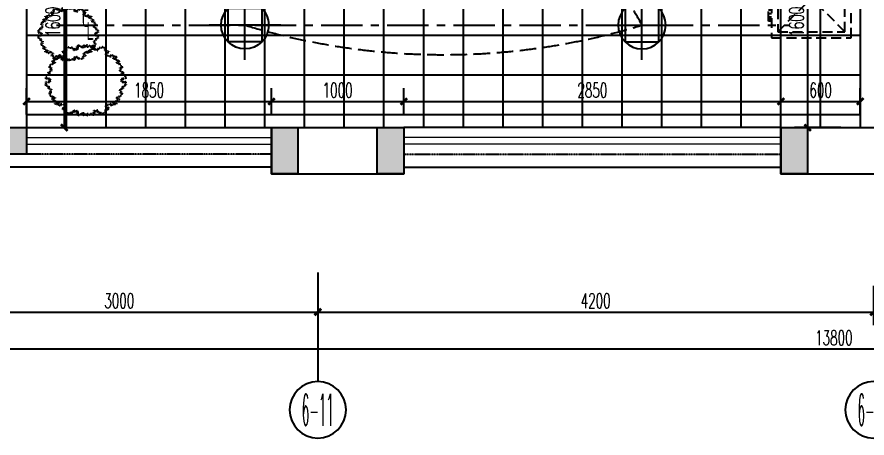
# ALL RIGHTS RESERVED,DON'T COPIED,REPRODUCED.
# Model space of a CAD drawing. Extents: x 184967 to 628822, y -100826 to 121332.
# Drawn here: x 199694 to 206118, y -30264 to -27080 of the extents above; entities that cross this region are included whole.
import ezdxf
from ezdxf.enums import TextEntityAlignment as Align

# ---------------------------------------------------------------- set-up
doc = ezdxf.new("R2010")
doc.units = 0
doc.header["$MEASUREMENT"] = 0
for name, pattern in [('CENTER-1', [10, 6.25, -1.25, 1.25, -1.25]), ('DASH', [0.35, 0.25, -0.1]), ('DASHED2', [0.375, 0.25, -0.125])]:
    doc.linetypes.add(name, pattern=pattern)
for name, color, linetype in [('0-地面', 251, 'Continuous'), ('0-标注', 83, 'Continuous'), ('AXIS_TEXT', 7, 'Continuous'), ('E02-灯具开关连线', 6, 'Continuous'), ('P10-活动家具', 55, 'DASH'), ('PUB_DIM', 3, 'Continuous'), ('PUB_HATCH', 7, 'Continuous'), ('RC3天花灯饰', 6, 'Continuous'), ('T05-天花灯具', 51, 'Continuous'), ('WALL', 145, 'Continuous'), ('定位标注', 2, 'Continuous'), ('看线', 67, 'Continuous'), ('结构', 254, 'Continuous')]:
    doc.layers.add(name, color=color, linetype=linetype)
doc.layers.add('A-RIAL', color=183, linetype='Continuous', lineweight=9)
doc.styles.add('_TCH_AXIS', font='COMPLEX', dxfattribs={"bigfont": 'GBCBIG'})
doc.styles.add('COMPLEX', font='COMPLEX')
doc.styles.add('simplex.shx', font='archquik.shx', dxfattribs={"width": 0.7, "bigfont": '@extfont2.shx'})
doc.styles.add('尺寸标注', font='txt.shx', dxfattribs={"width": 0.6, "height": 110})
doc.dimstyles.new('1-50', dxfattribs={"dimscale": 50, "dimtxt": 110, "dimasz": 1, "dimexe": 2, "dimexo": 2, "dimgap": 0.6, "dimtad": 1, "dimdec": 0, "dimrnd": 5, "dimtxsty": '尺寸标注', "dimblk": 'ARCHTICK', "dimcen": 2.5, "dimclrd": 251, "dimclre": 251, "dimclrt": 50, "dimadec": 0, "dimazin": 0, "dimtfac": 1, "dimtdec": 0, "dimtix": 1, "dimtmove": 2, "dimatfit": 3, "dimldrblk": 'DOT', "dimfxl": 1, "dimarcsym": 0})

# ---------------------------------------------------------------- blocks, each defined once
blk = doc.blocks.new('SHRUB_P1')
at = {"color": 250}
blk.add_lwpolyline([(-424, 0, 0.10948), (-414, -9, -0.482197), (-438, -6, 0.352721), (-427, -24, -0.215363), (-472, -18, 0.264309), (-460, -48, -0.225449), (-477, -51, 0.245587), (-423, -80, -0.47903), (-444, -90, 0.279186), (-410, -106, -1.000804), (-422, -130, 0.2091), (-401, -144, -0.344383), (-429, -147, 0.55673), (-412, -170, 1.035916), (-390, -189, 0.404955), (-359, -205, -0.426548), (-394, -214, 0.814215), (-369, -232, 0.397755), (-346, -250, -0.439719), (-319, -271, -0.150653), (-366, -271, 0.471975), (-344, -284, -0.551578), (-315, -299, -0.446728), (-289, -298, -0.354641), (-293, -274, 0.329342), (-260, -287, 0.535765), (-237, -300, -0.714371), (-268, -319, -1.218029), (-277, -336, 0.439223), (-238, -341, 0.480828), (-221, -357, 0.192515), (-237, -382, -0.278453), (-194, -397, -0.525475), (-177, -380, -0.002823), (-158, -393, -0.270704), (-155, -371, -0.796132), (-140, -380, 0.296723), (-142, -352, 0.177805), (-116, -363, -0.217983), (-96, -359, -0.675532), (-118, -368, 0.259168), (-83, -386, -0.130197), (-109, -391, 0.452678), (-87, -397, -0.356874), (-102, -404, 0.43624), (-77, -409, 0.114223), (-60, -391, 0.136643), (-53, -404, 0.383341), (-36, -410, -2.381735), (-19, -418, 0.547587), (0, -395, 0.284192), (17, -415, 0.35678), (36, -410, -6.530147), (42, -404, 0.11567), (52, -390, 0.079899), (77, -413, 0.414561), (102, -404, -0.356874), (87, -397, 0.452678), (109, -391, -0.130197), (83, -386, 0.259168), (118, -368, -0.675532), (96, -359, -0.217983), (116, -363, 0.177805), (142, -352, 0.296723), (140, -380, -0.796132), (155, -371, -0.270704), (158, -393, -0.002823), (177, -380, -0.525475), (194, -397, -0.278453), (237, -382, 0.192515), (221, -357, 0.480828), (238, -341, 0.439223), (277, -336, -1.218029), (268, -319, -0.714371), (237, -300, 0.535765), (260, -287, 0.329342), (293, -274, -0.354641), (289, -298, -0.446728), (315, -299, -0.551578), (344, -284, 0.471975), (366, -271, -0.150653), (319, -271, -0.439719), (346, -250, 0.397755), (369, -232, 0.814215), (394, -214, -0.426548), (359, -205, 0.404955), (390, -189, 1.035916), (412, -170, 0.55673), (429, -147, -0.344383), (401, -144, 0.2091), (422, -130, -1.000804), (410, -106, 0.279186), (444, -90, -0.47903), (423, -80, 0.245587), (477, -51, -0.225449), (460, -48, 0.264309), (472, -18, -0.215363), (427, -24, 0.352721), (438, -6, -0.482197), (414, -9, 0.10948), (424, 0, 0.110267), (414, 9, -0.482197), (438, 6, 0.352721), (427, 24, -0.215363), (472, 18, 0.264309), (460, 48, -0.225449), (477, 51, 0.245587), (423, 80, -0.47903), (444, 90, 0.279186), (410, 106, -1.000804), (422, 130, 0.2091), (401, 144, -0.344383), (429, 147, 0.55673), (412, 170, 1.035916), (390, 189, 0.404955), (359, 205, -0.426548), (394, 214, 0.814215), (369, 232, 0.397755), (346, 250, -0.439719), (319, 271, -0.150653), (366, 271, 0.471975), (344, 284, -0.551578), (315, 299, -0.446728), (289, 298, -0.354641), (293, 274, 0.329342), (260, 287, 0.535765), (237, 300, -0.714371), (268, 319, -1.218029), (277, 336, 0.439223), (238, 341, 0.480828), (221, 357, 0.192515), (237, 382, -0.278453), (194, 397, -0.525475), (177, 380, -0.002823), (158, 393, -0.270704), (155, 371, -0.796132), (140, 380, 0.296723), (142, 352, 0.177805), (116, 363, -0.217983), (96, 359, -0.675532), (118, 368, 0.259168), (83, 386, -0.130197), (109, 391, 0.452678), (87, 397, -0.356874), (102, 404, 0.414561), (77, 413, 0.079899), (52, 390, 0.11567), (42, 404, -6.530147), (36, 410, 0.35678), (17, 415, 0.284192), (0, 395, 0.547587), (-19, 418, -2.381735), (-36, 410, 0.383341), (-53, 404, 0.136643), (-60, 391, 0.114223), (-77, 409, 0.43624), (-102, 404, -0.356874), (-87, 397, 0.452678), (-109, 391, -0.130197), (-83, 386, 0.259168), (-118, 368, -0.675532), (-96, 359, -0.217983), (-116, 363, 0.177805), (-142, 352, 0.296723), (-140, 380, -0.796132), (-155, 371, -0.270704), (-158, 393, -0.002823), (-177, 380, -0.525475), (-194, 397, -0.278453), (-237, 382, 0.192515), (-221, 357, 0.480828), (-238, 341, 0.439223), (-277, 336, -1.218029), (-268, 319, -0.714371), (-237, 300, 0.535765), (-260, 287, 0.329342), (-293, 274, -0.354641), (-289, 298, -0.446728), (-315, 299, -0.551578), (-344, 284, 0.471975), (-366, 271, -0.150653), (-319, 271, -0.439719), (-346, 250, 0.397755), (-369, 232, 0.814215), (-394, 214, -0.426548), (-359, 205, 0.404955), (-390, 189, 1.035916), (-412, 170, 0.55673), (-429, 147, -0.344383), (-401, 144, 0.2091), (-422, 130, -1.000804), (-410, 106, 0.279186), (-444, 90, -0.47903), (-423, 80, 0.245587), (-477, 51, -0.225449), (-460, 48, 0.264309), (-472, 18, -0.215363), (-427, 24, 0.352721), (-438, 6, -0.482197), (-414, 9, 0.115494)], format="xyb", close=True, dxfattribs=at)
blk = doc.blocks.new('各个个')
at = {"linetype": 'DASHED2', "ltscale": 300}
for p, q in [((219904.1, -330901.3), (219904.1, -330876.3)), ((219904.1, -330876.3), (220252.1, -330876.3)), ((219904.1, -330901.3), (219904.1, -330876.3)), ((219919, -330901.3), (219919, -330876.3)), ((219935.4, -330901.3), (219935.4, -330876.3)), ((219959.2, -330901.3), (219959.2, -330876.3)), ((219988.5, -330901.3), (219988.5, -330876.3)), ((220020.7, -330901.3), (220020.7, -330876.3)), ((220078.1, -330901.3), (220078.1, -330876.3)), ((220135.5, -330901.3), (220135.5, -330876.3)), ((220167.7, -330901.3), (220167.7, -330876.3)), ((220197, -330901.3), (220197, -330876.3)), ((220220.8, -330901.3), (220220.8, -330876.3)), ((220237.3, -330901.3), (220237.3, -330876.3)), ((220252.1, -330901.3), (220252.1, -330876.3)), ((219824.5, -331455.2), (220332.3, -330947.4)), ((219824.5, -330947.4), (220332.3, -331455.2))]:
    blk.add_line(p, q, dxfattribs=at)
at = {"linetype": 'DASHED2', "ltscale": 300, "elevation": 0}
for points in [[(219778.4, -331501.3), (220378.4, -331501.3), (220378.4, -330901.3), (219778.4, -330901.3)], [(219824.5, -331455.2), (220332.3, -331455.2), (220332.3, -330947.4), (219824.5, -330947.4)]]:
    blk.add_lwpolyline(points, close=True, dxfattribs=at)
blk = doc.blocks.new('A$C77847C4D')
at = {"layer": 'T05-天花灯具', "color": 8}
for p, q in [((2.404, 0), (2.404, 4.679)), ((4.809, 2.34), (0, 2.34))]:
    blk.add_line(p, q, dxfattribs=at)
blk.add_lwpolyline([(1.273, 3.471), (3.533, 3.474), (3.536, 1.208), (1.276, 1.206)], close=True, dxfattribs=at)
at = {"layer": 'T05-天花灯具'}
blk.add_circle((2.404, 2.34), 1.6, dxfattribs=at)
blk = doc.blocks.new('_ArchTick')
at = {"color": 0, "linetype": 'ByBlock', "const_width": 0.4}
blk.add_lwpolyline([(-0.5, -0.5), (0.5, 0.5)], dxfattribs=at)
blk = doc.blocks.new('*D157')
at = {"layer": '0-标注', "color": 251, "linetype": 'ByBlock', "lineweight": -2, "transparency": 16777216}
for p, q in [((199767.2, -27016.4), (199767.2, -26737)), ((201417.2, -27016.4), (201417.2, -26737)), ((199767.2, -26837), (201417.2, -26837))]:
    blk.add_line(p, q, dxfattribs=at)
at = {"layer": 'Defpoints', "color": 0, "linetype": 'ByBlock', "transparency": 16777216}
for p in [(201417.2, -26837), (199767.2, -27116.4), (201417.2, -27116.4)]:
    blk.add_point(p, dxfattribs=at)
at = {"layer": '0-标注', "color": 251, "linetype": 'ByBlock', "lineweight": -2, "transparency": 16777216, "xscale": 50, "yscale": 50, "zscale": 50, "rotation": 180}
blk.add_blockref('_ArchTick', (199767.2, -26837), dxfattribs=at)
at = {"layer": '0-标注', "color": 251, "linetype": 'ByBlock', "lineweight": -2, "transparency": 16777216, "xscale": 50, "yscale": 50, "zscale": 50}
blk.add_blockref('_ArchTick', (201417.2, -26837), dxfattribs=at)
at = {"layer": '0-标注', "color": 50, "linetype": 'ByBlock', "transparency": 16777216, "insert": (200592.2, -26752), "char_height": 110, "attachment_point": 5, "style": '尺寸标注'}
blk.add_mtext('1650', dxfattribs=at)
blk = doc.blocks.new('_Dot')
at = {"color": 0, "linetype": 'ByBlock', "lineweight": -2}
blk.add_line((-0.5, 0), (-1, 0), dxfattribs=at)
at = {"color": 0, "linetype": 'ByBlock', "const_width": 0.5}
blk.add_lwpolyline([(-0.25, 0, 1), (0.25, 0, 1)], format="xyb", close=True, dxfattribs=at)
blk = doc.blocks.new('*D156')
at = {"layer": '0-标注', "color": 251, "linetype": 'ByBlock', "lineweight": -2, "transparency": 16777216}
for p, q in [((201417.2, -27016.4), (201417.2, -26737)), ((204417.2, -26778.2), (204417.2, -26737)), ((201417.2, -26837), (204417.2, -26837))]:
    blk.add_line(p, q, dxfattribs=at)
at = {"layer": 'Defpoints', "color": 0, "linetype": 'ByBlock', "transparency": 16777216}
for p in [(204417.2, -26837), (204417.2, -26878.2), (201417.2, -27116.4)]:
    blk.add_point(p, dxfattribs=at)
at = {"layer": '0-标注', "color": 251, "linetype": 'ByBlock', "lineweight": -2, "transparency": 16777216, "xscale": 50, "yscale": 50, "zscale": 50, "rotation": 180.0000000004002}
blk.add_blockref('_ArchTick', (201417.2, -26837), dxfattribs=at)
at = {"layer": '0-标注', "color": 251, "linetype": 'ByBlock', "lineweight": -2, "transparency": 16777216, "xscale": 50, "yscale": 50, "zscale": 50}
blk.add_blockref('_ArchTick', (204417.2, -26837), dxfattribs=at)
at = {"layer": '0-标注', "color": 50, "linetype": 'ByBlock', "transparency": 16777216, "insert": (202917.2, -26752), "char_height": 110, "attachment_point": 5, "style": '尺寸标注'}
blk.add_mtext('3000', dxfattribs=at)
blk = doc.blocks.new('_AXISO')
blk.add_circle((0, 0), 0.5)
at = {"layer": 'AXIS_TEXT', "style": 'COMPLEX', "width": 1.041667}
blk.add_attdef('A', text='', height=0.56, dxfattribs=at).set_placement((-0.25, -0.28), (0.25, -0.28), align=Align.FIT)
blk = doc.blocks.new('*D256')
at = {"layer": 'Defpoints', "color": 0, "linetype": 'ByBlock', "transparency": 16777216}
for p in [(198967.2, -29012.2), (201967.2, -29012.2), (201967.2, -29311.2)]:
    blk.add_point(p, dxfattribs=at)
at = {"layer": 'PUB_DIM', "color": 251, "lineweight": -2, "transparency": 16777216}
for p, q in [((198967.2, -29112.2), (198967.2, -29411.2)), ((201967.2, -29112.2), (201967.2, -29411.2)), ((198967.2, -29311.2), (201967.2, -29311.2))]:
    blk.add_line(p, q, dxfattribs=at)
at = {"layer": 'PUB_DIM', "color": 251, "linetype": 'ByBlock', "lineweight": -2, "transparency": 16777216, "xscale": 50, "yscale": 50, "zscale": 50, "rotation": 180}
blk.add_blockref('_ArchTick', (198967.2, -29311.2), dxfattribs=at)
at = {"layer": 'PUB_DIM', "color": 251, "linetype": 'ByBlock', "lineweight": -2, "transparency": 16777216, "xscale": 50, "yscale": 50, "zscale": 50}
blk.add_blockref('_ArchTick', (201967.2, -29311.2), dxfattribs=at)
at = {"layer": 'PUB_DIM', "color": 50, "linetype": 'ByBlock', "transparency": 16777216, "insert": (200467.2, -29226.2), "char_height": 110, "attachment_point": 5, "style": '尺寸标注'}
blk.add_mtext('3000', dxfattribs=at)
blk = doc.blocks.new('*D257')
at = {"layer": 'Defpoints', "color": 0, "linetype": 'ByBlock', "transparency": 16777216}
for p in [(201967.2, -29012.2), (206167.2, -29012.2), (206167.2, -29311.2)]:
    blk.add_point(p, dxfattribs=at)
at = {"layer": 'PUB_DIM', "color": 251, "lineweight": -2, "transparency": 16777216}
for p, q in [((201967.2, -29112.2), (201967.2, -29411.2)), ((206167.2, -29112.2), (206167.2, -29411.2)), ((201967.2, -29311.2), (206167.2, -29311.2))]:
    blk.add_line(p, q, dxfattribs=at)
at = {"layer": 'PUB_DIM', "color": 251, "linetype": 'ByBlock', "lineweight": -2, "transparency": 16777216, "xscale": 50, "yscale": 50, "zscale": 50, "rotation": 180}
blk.add_blockref('_ArchTick', (201967.2, -29311.2), dxfattribs=at)
at = {"layer": 'PUB_DIM', "color": 251, "linetype": 'ByBlock', "lineweight": -2, "transparency": 16777216, "xscale": 50, "yscale": 50, "zscale": 50}
blk.add_blockref('_ArchTick', (206167.2, -29311.2), dxfattribs=at)
at = {"layer": 'PUB_DIM', "color": 50, "linetype": 'ByBlock', "transparency": 16777216, "insert": (204067.2, -29226.2), "char_height": 110, "attachment_point": 5, "style": '尺寸标注'}
blk.add_mtext('4200', dxfattribs=at)
blk = doc.blocks.new('*D260')
at = {"layer": 'Defpoints', "color": 0, "linetype": 'ByBlock', "transparency": 16777216}
for p in [(212767.2, -29012.2), (198967.2, -29112.2), (198967.2, -29591.2)]:
    blk.add_point(p, dxfattribs=at)
at = {"layer": 'PUB_DIM', "color": 251, "lineweight": -2, "transparency": 16777216}
for p, q in [((198967.2, -29341.2), (198967.2, -29691.2)), ((212767.2, -29341.2), (212767.2, -29691.2)), ((212767.2, -29591.2), (198967.2, -29591.2))]:
    blk.add_line(p, q, dxfattribs=at)
at = {"layer": 'PUB_DIM', "color": 251, "linetype": 'ByBlock', "lineweight": -2, "transparency": 16777216, "xscale": 50, "yscale": 50, "zscale": 50, "rotation": 180}
blk.add_blockref('_ArchTick', (198967.2, -29591.2), dxfattribs=at)
at = {"layer": 'PUB_DIM', "color": 251, "linetype": 'ByBlock', "lineweight": -2, "transparency": 16777216, "xscale": 50, "yscale": 50, "zscale": 50}
blk.add_blockref('_ArchTick', (212767.2, -29591.2), dxfattribs=at)
at = {"layer": 'PUB_DIM', "color": 50, "linetype": 'ByBlock', "transparency": 16777216, "insert": (205867.2, -29506.2), "char_height": 110, "attachment_point": 5, "style": '尺寸标注'}
blk.add_mtext('13800', dxfattribs=at)
blk = doc.blocks.new('*D428')
at = {"layer": 'Defpoints', "color": 0, "linetype": 'ByBlock', "transparency": 16777216}
for p in [(199767.2, -26316.4), (199767.2, -27916.4), (200050.6, -27916.4)]:
    blk.add_point(p, dxfattribs=at)
at = {"layer": '定位标注', "color": 251, "lineweight": -2, "transparency": 16777216}
for p, q in [((199867.2, -26316.4), (200150.6, -26316.4)), ((200050.6, -26316.4), (200050.6, -27916.4)), ((199867.2, -27916.4), (200150.6, -27916.4))]:
    blk.add_line(p, q, dxfattribs=at)
at = {"layer": '定位标注', "color": 251, "linetype": 'ByBlock', "lineweight": -2, "transparency": 16777216, "xscale": 50, "yscale": 50, "zscale": 50}
for p, rotation in [((200050.6, -26316.4), 90), ((200050.6, -27916.4), 270)]:
    blk.add_blockref('_ArchTick', p, dxfattribs=dict(at, rotation=rotation))
at = {"layer": '定位标注', "color": 50, "linetype": 'ByBlock', "transparency": 16777216, "insert": (199965.6, -27116.4), "char_height": 110, "attachment_point": 5, "rotation": 90, "style": '尺寸标注'}
blk.add_mtext('1600', dxfattribs=at)
blk = doc.blocks.new('*D429')
at = {"layer": 'Defpoints', "color": 0, "linetype": 'ByBlock', "transparency": 16777216}
for p in [(201617.2, -27718.5), (199767.2, -27916.4), (201617.2, -27916.4)]:
    blk.add_point(p, dxfattribs=at)
at = {"layer": '定位标注', "color": 251, "lineweight": -2, "transparency": 16777216}
for p, q in [((199767.2, -27816.4), (199767.2, -27618.5)), ((201617.2, -27816.4), (201617.2, -27618.5)), ((199767.2, -27718.5), (201617.2, -27718.5))]:
    blk.add_line(p, q, dxfattribs=at)
at = {"layer": '定位标注', "color": 251, "linetype": 'ByBlock', "lineweight": -2, "transparency": 16777216, "xscale": 50, "yscale": 50, "zscale": 50, "rotation": 180}
blk.add_blockref('_ArchTick', (199767.2, -27718.5), dxfattribs=at)
at = {"layer": '定位标注', "color": 251, "linetype": 'ByBlock', "lineweight": -2, "transparency": 16777216, "xscale": 50, "yscale": 50, "zscale": 50}
blk.add_blockref('_ArchTick', (201617.2, -27718.5), dxfattribs=at)
at = {"layer": '定位标注', "color": 50, "linetype": 'ByBlock', "transparency": 16777216, "insert": (200692.2, -27633.5), "char_height": 110, "attachment_point": 5, "style": '尺寸标注'}
blk.add_mtext('1850', dxfattribs=at)
blk = doc.blocks.new('*D430')
at = {"layer": 'Defpoints', "color": 0, "linetype": 'ByBlock', "transparency": 16777216}
for p in [(202617.2, -27718.5), (201617.2, -27916.4), (202617.2, -27916.4)]:
    blk.add_point(p, dxfattribs=at)
at = {"layer": '定位标注', "color": 251, "lineweight": -2, "transparency": 16777216}
for p, q in [((201617.2, -27816.4), (201617.2, -27618.5)), ((202617.2, -27816.4), (202617.2, -27618.5)), ((201617.2, -27718.5), (202617.2, -27718.5))]:
    blk.add_line(p, q, dxfattribs=at)
at = {"layer": '定位标注', "color": 251, "linetype": 'ByBlock', "lineweight": -2, "transparency": 16777216, "xscale": 50, "yscale": 50, "zscale": 50, "rotation": 180}
blk.add_blockref('_ArchTick', (201617.2, -27718.5), dxfattribs=at)
at = {"layer": '定位标注', "color": 251, "linetype": 'ByBlock', "lineweight": -2, "transparency": 16777216, "xscale": 50, "yscale": 50, "zscale": 50}
blk.add_blockref('_ArchTick', (202617.2, -27718.5), dxfattribs=at)
at = {"layer": '定位标注', "color": 50, "linetype": 'ByBlock', "transparency": 16777216, "insert": (202117.2, -27633.5), "char_height": 110, "attachment_point": 5, "style": '尺寸标注'}
blk.add_mtext('1000', dxfattribs=at)
blk = doc.blocks.new('*D431')
at = {"layer": 'Defpoints', "color": 0, "linetype": 'ByBlock', "transparency": 16777216}
for p in [(205467.2, -27718.5), (202617.2, -27916.4), (205467.2, -27916.4)]:
    blk.add_point(p, dxfattribs=at)
at = {"layer": '定位标注', "color": 251, "lineweight": -2, "transparency": 16777216}
for p, q in [((202617.2, -27816.4), (202617.2, -27618.5)), ((205467.2, -27816.4), (205467.2, -27618.5)), ((202617.2, -27718.5), (205467.2, -27718.5))]:
    blk.add_line(p, q, dxfattribs=at)
at = {"layer": '定位标注', "color": 251, "linetype": 'ByBlock', "lineweight": -2, "transparency": 16777216, "xscale": 50, "yscale": 50, "zscale": 50, "rotation": 180}
blk.add_blockref('_ArchTick', (202617.2, -27718.5), dxfattribs=at)
at = {"layer": '定位标注', "color": 251, "linetype": 'ByBlock', "lineweight": -2, "transparency": 16777216, "xscale": 50, "yscale": 50, "zscale": 50}
blk.add_blockref('_ArchTick', (205467.2, -27718.5), dxfattribs=at)
at = {"layer": '定位标注', "color": 50, "linetype": 'ByBlock', "transparency": 16777216, "insert": (204042.2, -27633.5), "char_height": 110, "attachment_point": 5, "style": '尺寸标注'}
blk.add_mtext('2850', dxfattribs=at)
blk = doc.blocks.new('*D432')
at = {"layer": 'Defpoints', "color": 0, "linetype": 'ByBlock', "transparency": 16777216}
for p in [(206067.2, -27718.5), (205467.2, -27916.4), (206067.2, -27916.4)]:
    blk.add_point(p, dxfattribs=at)
at = {"layer": '定位标注', "color": 251, "lineweight": -2, "transparency": 16777216}
for p, q in [((205467.2, -27816.4), (205467.2, -27618.5)), ((206067.2, -27816.4), (206067.2, -27618.5)), ((205467.2, -27718.5), (206067.2, -27718.5))]:
    blk.add_line(p, q, dxfattribs=at)
at = {"layer": '定位标注', "color": 251, "linetype": 'ByBlock', "lineweight": -2, "transparency": 16777216, "xscale": 50, "yscale": 50, "zscale": 50, "rotation": 180}
blk.add_blockref('_ArchTick', (205467.2, -27718.5), dxfattribs=at)
at = {"layer": '定位标注', "color": 251, "linetype": 'ByBlock', "lineweight": -2, "transparency": 16777216, "xscale": 50, "yscale": 50, "zscale": 50}
blk.add_blockref('_ArchTick', (206067.2, -27718.5), dxfattribs=at)
at = {"layer": '定位标注', "color": 50, "linetype": 'ByBlock', "transparency": 16777216, "insert": (205767.2, -27633.5), "char_height": 110, "attachment_point": 5, "style": '尺寸标注'}
blk.add_mtext('600', dxfattribs=at)
blk = doc.blocks.new('*D433')
at = {"layer": 'Defpoints', "color": 0, "linetype": 'ByBlock', "transparency": 16777216}
for p in [(205669.6, -26315.9), (206071.5, -26315.9), (206067.2, -27916.4)]:
    blk.add_point(p, dxfattribs=at)
at = {"layer": '定位标注', "color": 251, "lineweight": -2, "transparency": 16777216}
for p, q in [((205919.6, -26315.9), (205569.6, -26315.9)), ((205669.6, -27916.4), (205669.6, -26315.9)), ((205919.6, -27916.4), (205569.6, -27916.4))]:
    blk.add_line(p, q, dxfattribs=at)
at = {"layer": '定位标注', "color": 251, "linetype": 'ByBlock', "lineweight": -2, "transparency": 16777216, "xscale": 50, "yscale": 50, "zscale": 50}
for p, rotation in [((205669.6, -26315.9), 90), ((205669.6, -27916.4), 270)]:
    blk.add_blockref('_ArchTick', p, dxfattribs=dict(at, rotation=rotation))
at = {"layer": '定位标注', "color": 50, "linetype": 'ByBlock', "transparency": 16777216, "insert": (205584.6, -27116.2), "char_height": 110, "attachment_point": 5, "rotation": 90, "style": '尺寸标注'}
blk.add_mtext('1600', dxfattribs=at)

msp = doc.modelspace()

# ---------------------------------------------------------------- hatches: boundary and pattern name
at = {"layer": '0-地面', "linetype": 'ByBlock'}
h = msp.add_hatch(dxfattribs=at)
h.set_pattern_fill('_USER', color=250, scale=300, style=0, double=1, pattern_type=0)
h.set_pattern_definition([(0, (199767.23, -26316.43), (0, 300), []), (90, (199767.23, -26316.43), (-300, 2e-14), [])])
h.paths.add_polyline_path([(199967.2, -26311.5), (199767.2, -26376.5), (199767.2, -27916.4), (206067.2, -27916.4), (206067.2, -26566.4), (206067.2, -26566.4), (206067.2, -26321.4)])
at = {"layer": 'PUB_HATCH'}
h = msp.add_hatch(color=8, dxfattribs=at)
h.dxf.hatch_style = 1
h.paths.add_polyline_path([(199767.2, -27916.4), (199567.2, -27916.4), (199567.2, -28116.4), (199767.2, -28116.4)])
h = msp.add_hatch(color=8, dxfattribs=at)
h.dxf.hatch_style = 1
h.paths.add_polyline_path([(201817.2, -27916.4), (201617.2, -27916.4), (201617.2, -28266.4), (201817.2, -28266.4)])
h = msp.add_hatch(color=8, dxfattribs=at)
h.dxf.hatch_style = 1
h.paths.add_polyline_path([(202617.2, -27916.4), (202417.2, -27916.4), (202417.2, -28266.4), (202617.2, -28266.4)])
h = msp.add_hatch(color=8, dxfattribs=at)
h.dxf.hatch_style = 1
h.paths.add_polyline_path([(205667.2, -27916.4), (205467.2, -27916.4), (205467.2, -28266.4), (205667.2, -28266.4)])

# ---------------------------------------------------------------- linework, layer by layer
at = {"layer": '0-标注', "color": 1, "linetype": 'CENTER-1', "ltscale": 50}
msp.add_line((199992, -27141.4), (205531.4, -27141.4), dxfattribs=at)
at = {"layer": 'A-RIAL'}
for p, q in [((199767.2, -27991.4), (201617.2, -27991.4)), ((205467.2, -27991.4), (202617.2, -27991.4)), ((199767.2, -28041.4), (201617.2, -28041.4)), ((205467.2, -28041.4), (202617.2, -28041.4))]:
    msp.add_line(p, q, dxfattribs=at)
at = {"layer": 'E02-灯具开关连线', "linetype": 'DASH', "ltscale": 500}
msp.add_lwpolyline([(202590, -25983.7, -0.264996), (204417.2, -27141.4, -0.149233), (201417.2, -27141.4, -1.112141)], format="xyb", dxfattribs=at)
at = {"layer": 'PUB_DIM', "color": 47}
msp.add_line((201967.2, -29012.2), (201967.2, -29837.1), dxfattribs=at)
at = {"layer": 'WALL'}
for p, q in [((199767.2, -26316.4), (199767.2, -28116.4)), ((201617.2, -27916.4), (202617.2, -27916.4)), ((201617.2, -27916.4), (201617.2, -28266.4)), ((202617.2, -27916.4), (202617.2, -28266.4)), ((205467.2, -27916.4), (206467.2, -27916.4)), ((205467.2, -27916.4), (205467.2, -28266.4)), ((199767.2, -28116.4), (199567.2, -28116.4)), ((201617.2, -28266.4), (202617.2, -28266.4)), ((205467.2, -28266.4), (206467.2, -28266.4))]:
    msp.add_line(p, q, dxfattribs=at)
for points in [[(199567.2, -27916.4), (199767.2, -27916.4), (199767.2, -28116.4), (199567.2, -28116.4)], [(201617.2, -27916.4), (201817.2, -27916.4), (201817.2, -28266.4), (201617.2, -28266.4)], [(202417.2, -27916.4), (202617.2, -27916.4), (202617.2, -28266.4), (202417.2, -28266.4)], [(205467.2, -27916.4), (205667.2, -27916.4), (205667.2, -28266.4), (205467.2, -28266.4)]]:
    msp.add_lwpolyline(points, close=True, dxfattribs=at)
at = {"layer": '看线'}
for p, q in [((206067.2, -26476.4), (206067.2, -27916.4)), ((199767.2, -27916.4), (201617.2, -27916.4)), ((205467.2, -27916.4), (202617.2, -27916.4)), ((201617.2, -28216.4), (198967.2, -28216.4)), ((202617.2, -28216.4), (205467.2, -28216.4))]:
    msp.add_line(p, q, dxfattribs=at)
at = {"layer": '结构', "linetype": 'DASH'}
for p, q in [((201617.2, -28116.4), (198367.2, -28116.4)), ((202617.2, -28116.4), (205467.2, -28116.4))]:
    msp.add_line(p, q, dxfattribs=at)

# ---------------------------------------------------------------- block references
at = {"layer": 'P10-活动家具', "linetype": 'DASHED2', "ltscale": 250, "extrusion": (0, 0, -1), "xscale": -1, "zscale": -1, "rotation": 270}
msp.add_blockref('各个个', (125504.1, -247016.5), dxfattribs=at)
at = {"layer": 'P10-活动家具', "linetype": 'DASHED2', "ltscale": 250}
for p, xscale, yscale, zscale in [((200082.1, -27209.6), -0.48, 0.48, 0.48), ((200213.6, -27558.8), -0.6400000000000001, 0.6400000000000001, 0.6400000000000001)]:
    msp.add_blockref('SHRUB_P1', p, dxfattribs=dict(at, xscale=xscale, yscale=yscale, zscale=zscale))
at = {"layer": 'PUB_DIM'}
ref = msp.add_blockref('_AXISO', (201967.2, -30050.4), dxfattribs=dict(at, xscale=-426.6560000000001, yscale=426.6560000000001, zscale=426.6560000000001, rotation=180))
ref.add_attrib('A', '6-11', dxfattribs={"layer": 'AXIS_TEXT', "height": 241.35, "style": '_TCH_AXIS', "width": 0.3}).set_placement((201846.6, -30171.1), (202087.9, -30171.1), align=Align.FIT)
ref = msp.add_blockref('_AXISO', (206167.2, -30050.4), dxfattribs=dict(at, xscale=-426.6560000000001, yscale=426.6560000000001, zscale=426.6560000000001, rotation=180))
ref.add_attrib('A', '6-13', dxfattribs={"layer": 'AXIS_TEXT', "height": 241.35, "style": '_TCH_AXIS', "width": 0.28}).set_placement((206046.6, -30171.1), (206287.9, -30171.1), align=Align.FIT)
at = {"layer": 'RC3天花灯饰', "ltscale": 20, "yscale": 112.5, "zscale": 112.5}
for p, xscale in [((201146.7, -27404.6), 112.5), ((204687.7, -27404.6), -112.5)]:
    msp.add_blockref('A$C77847C4D', p, dxfattribs=dict(at, xscale=xscale))

# ---------------------------------------------------------------- texts
at = {"layer": '0-标注', "color": 1, "style": 'simplex.shx', "width": 0.7}
for s, p in [('C', (200211.7, -27156.7)), ('L', (200248.2, -27252.8))]:
    msp.add_text(s, height=135, dxfattribs=at).set_placement(p, align=Align.CENTER)

# ---------------------------------------------------------------- dimensions: what is measured, and where the dimension line sits
at = {"layer": '0-标注', "linetype": 'ByBlock'}
dim = msp.add_aligned_dim(p1=(199767.2, -27116.4, -6.9), p2=(201417.2, -27116.4, -6.9), distance=279.4, dimstyle='1-50', dxfattribs=at)
dim.commit()
dim.dimension.update_dxf_attribs({"geometry": '*D157', "text_midpoint": (200592.2, -26752, -6.9)})
dim = msp.add_linear_dim(base=(204417.2, -26837, -6.9), p1=(201417.2, -27116.4, -6.9), p2=(204417.2, -26878.2, -6.9), angle=180, dimstyle='1-50', dxfattribs=at)
dim.commit()
dim.dimension.update_dxf_attribs({"geometry": '*D156', "text_midpoint": (202917.2, -26752, -6.9)})
at = {"layer": 'PUB_DIM', "linetype": 'ByBlock'}
for base, p1, p2, picture, middle in [((201967.2, -29311.2), (198967.2, -29012.2), (201967.2, -29012.2), '*D256', (200467.2, -29226.2)), ((198967.2, -29591.2), (212767.2, -29012.2), (198967.2, -29112.2), '*D260', (205867.2, -29506.2)), ((206167.2, -29311.2), (201967.2, -29012.2), (206167.2, -29012.2), '*D257', (204067.2, -29226.2))]:
    dim = msp.add_linear_dim(base=base, p1=p1, p2=p2, dimstyle='1-50', override={"dimfxl": 5, "dimfxlon": 1}, dxfattribs=at)
    dim.commit()
    dim.dimension.update_dxf_attribs({"geometry": picture, "text_midpoint": middle})
at = {"layer": '定位标注', "color": 1, "linetype": 'ByBlock'}
for base, p1, p2, picture, middle in [((200050.6, -27916.4), (199767.2, -26316.4), (199767.2, -27916.4), '*D428', (199965.6, -27116.4)), ((205669.6483, -26315.9063), (206067.2308, -27916.4283), (206071.4988, -26315.9063), '*D433', (205584.6483, -27116.1673))]:
    dim = msp.add_linear_dim(base=base, p1=p1, p2=p2, angle=90, dimstyle='1-50', override={"dimfxl": 5, "dimfxlon": 1}, dxfattribs=at)
    dim.commit()
    dim.dimension.update_dxf_attribs({"geometry": picture, "text_midpoint": middle})
for base, p1, p2, picture, middle in [((201617.2, -27718.5), (199767.2, -27916.4), (201617.2, -27916.4), '*D429', (200692.2, -27633.5)), ((202617.2, -27718.5), (201617.2, -27916.4), (202617.2, -27916.4), '*D430', (202117.2, -27633.5)), ((205467.2, -27718.5), (202617.2, -27916.4), (205467.2, -27916.4), '*D431', (204042.2, -27633.5)), ((206067.2, -27718.5), (205467.2, -27916.4), (206067.2, -27916.4), '*D432', (205767.2, -27633.5))]:
    dim = msp.add_linear_dim(base=base, p1=p1, p2=p2, dimstyle='1-50', override={"dimfxl": 5, "dimfxlon": 1}, dxfattribs=at)
    dim.commit()
    dim.dimension.update_dxf_attribs({"geometry": picture, "text_midpoint": middle})

doc.saveas('drawing.dxf')
